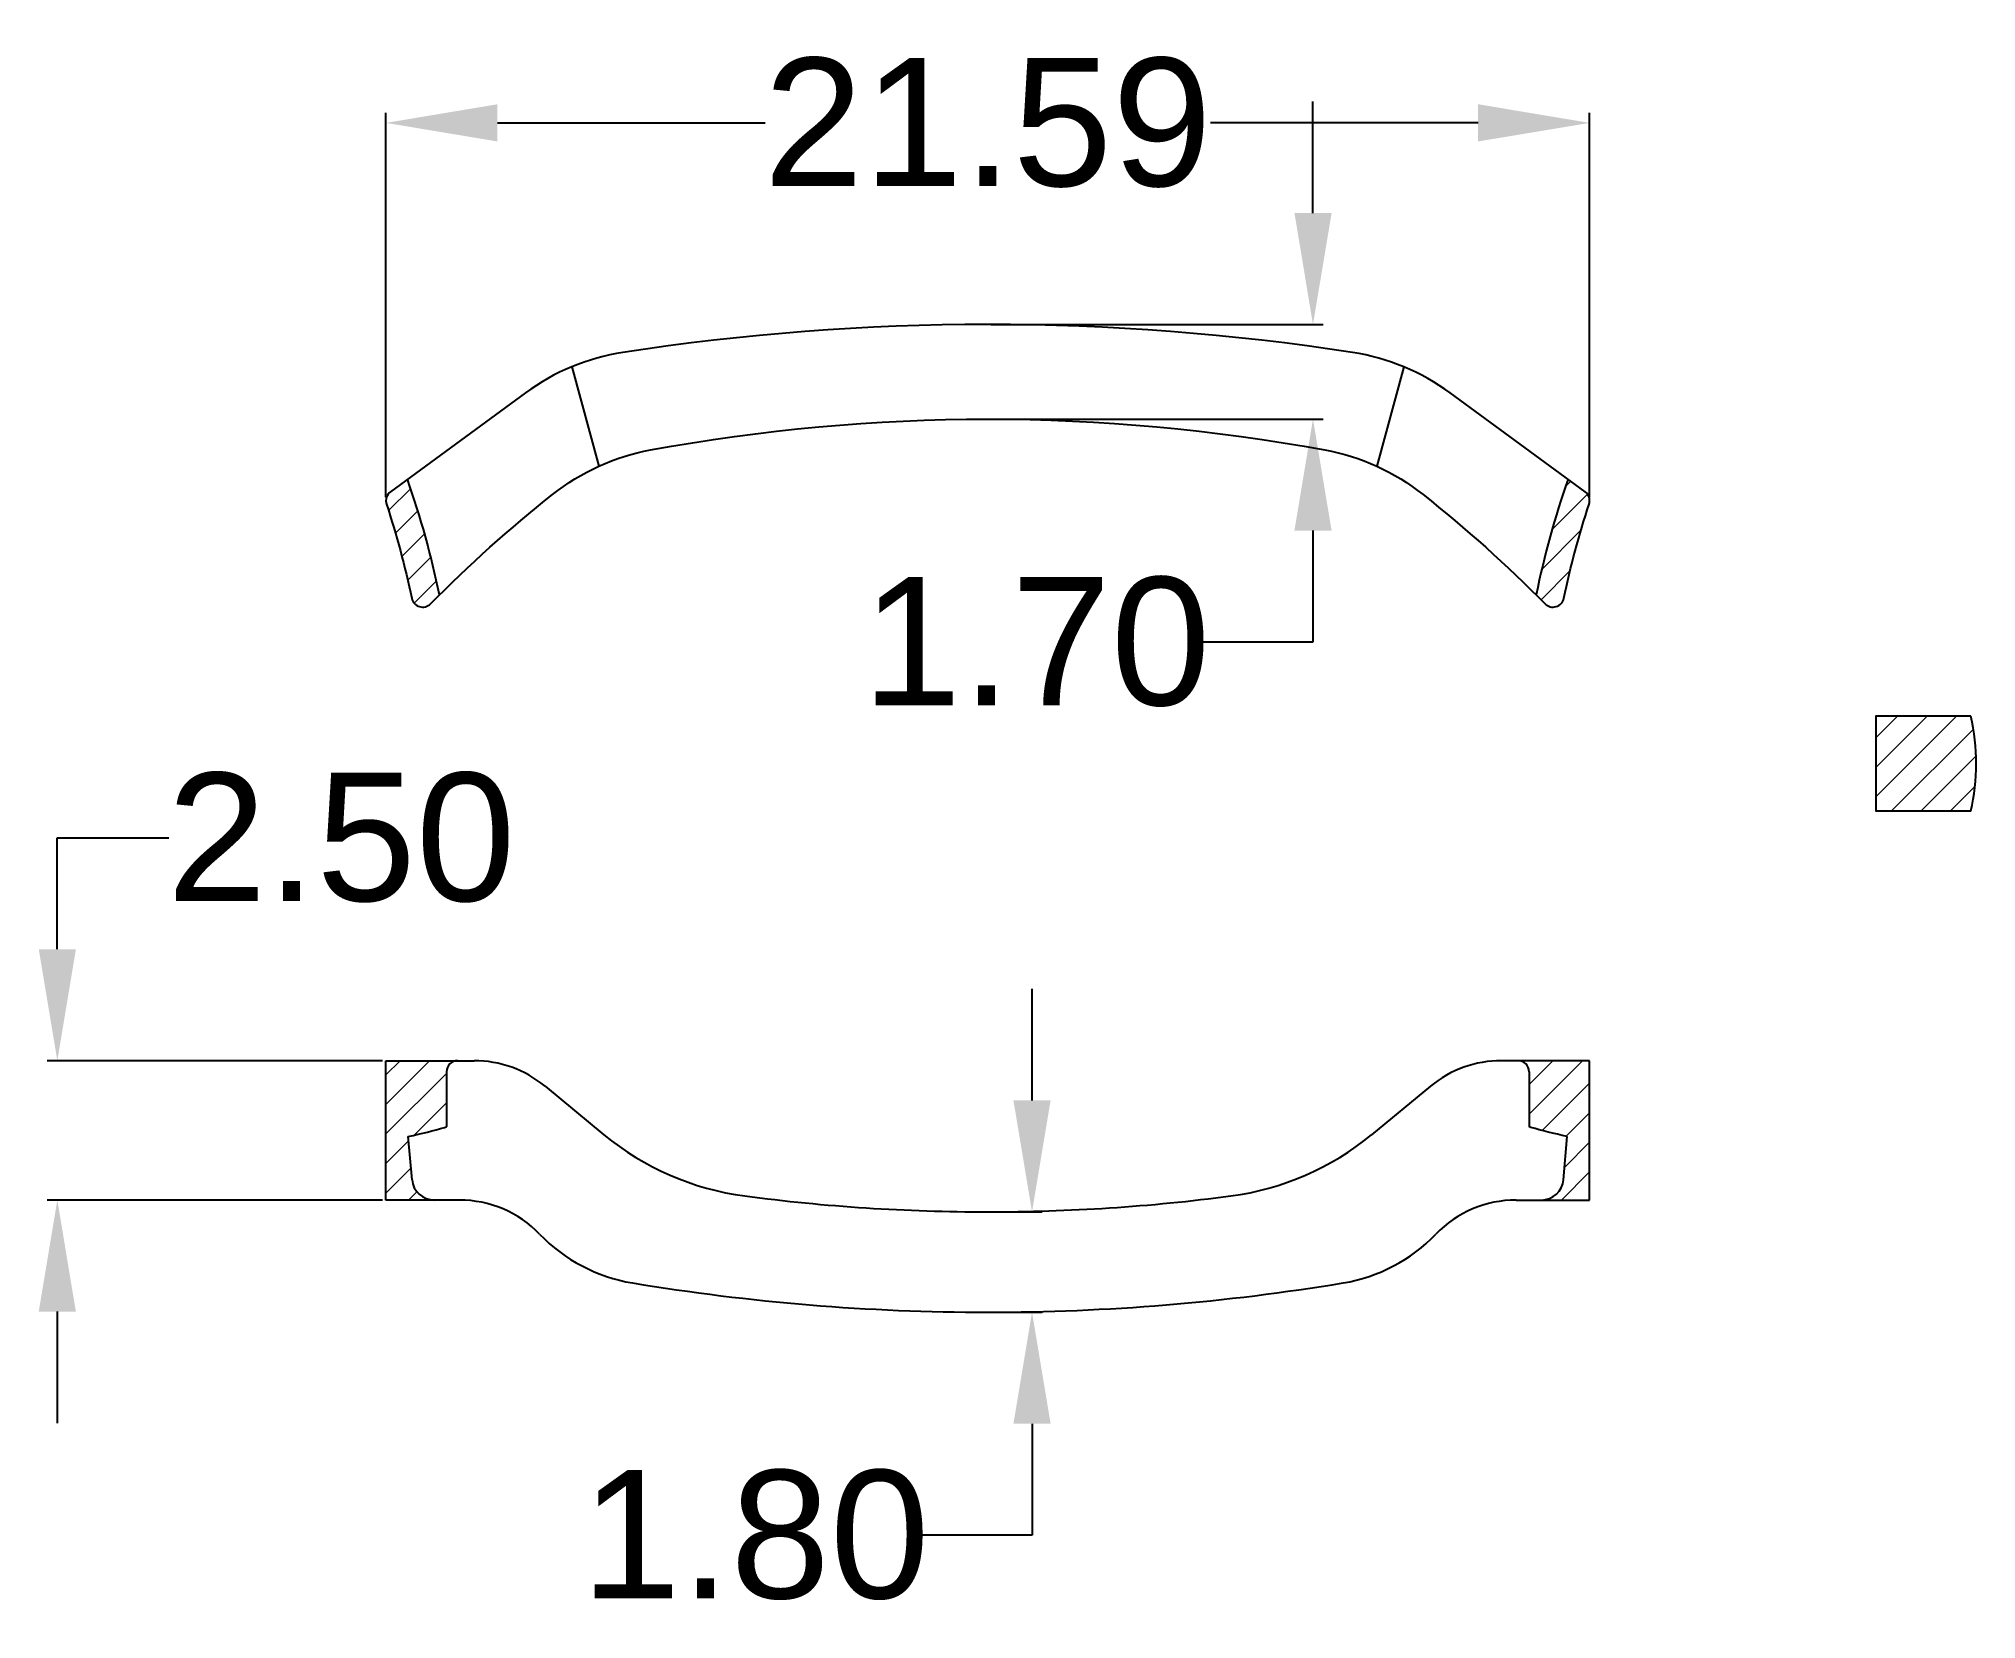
# Model space of a CAD drawing. Header units: millimetres. Extents: x 2672.9 to 2707.6, y 1269.9 to 1298.3.
import ezdxf

# ---------------------------------------------------------------- set-up
doc = ezdxf.new("R2010")
doc.units = ezdxf.units.MM
doc.styles.get("Standard").update_dxf_attribs({"font": 'arial.ttf'})
doc.dimstyles.new('Standard$0', dxfattribs={"dimtxt": 2.3, "dimasz": 2, "dimexe": 1, "dimexo": 1, "dimgap": 1, "dimtad": 0, "dimtih": 1, "dimtoh": 1, "dimdec": 1, "dimzin": 0, "dimdsep": 46, "dimtxsty": 'Standard', "dimcen": 0, "dimclrd": 4, "dimclre": 4, "dimclrt": 4, "dimadec": 1, "dimazin": 0, "dimtfac": 1, "dimtdec": 1, "dimtofl": 0, "dimtmove": 0, "dimatfit": 0, "dimfxl": 1, "dimtolj": 1, "dimtzin": 0, "dimarcsym": 0})
pattern_1 = [(45, (-1548.65404, 2581.67328), (-0.265165043, 0.265165043), [])]

# ---------------------------------------------------------------- blocks, each defined once
blk = doc.blocks.new('*D6')
at = {"color": 0, "lineweight": -2, "transparency": 16777216}
for p, q in [((2679.116, 1290.056), (2679.116, 1296.952)), ((2700.71, 1290.056), (2700.71, 1296.952)), ((2681.116, 1296.772), (2685.92, 1296.772)), ((2698.71, 1296.772), (2693.906, 1296.772))]:
    blk.add_line(p, q, dxfattribs=at)
at = {"color": 0, "transparency": 16777216}
for points in [[(2681.116, 1297.106), (2681.116, 1296.439), (2679.116, 1296.772)], [(2698.71, 1297.106), (2698.71, 1296.439), (2700.71, 1296.772)]]:
    blk.add_solid(points, dxfattribs=at)
at = {"layer": 'Defpoints', "color": 0, "transparency": 16777216}
for p in [(2700.71, 1296.772), (2679.116, 1289.993), (2700.71, 1289.993)]:
    blk.add_point(p, dxfattribs=at)
at = {"color": 0, "lineweight": 9, "transparency": 16777216, "insert": (2689.913, 1296.772), "char_height": 2.3, "attachment_point": 5}
blk.add_mtext('\\A1;21.59', dxfattribs=at)
blk = doc.blocks.new('*D7')
at = {"color": 0, "lineweight": -2, "transparency": 16777216}
for p, q in [((2695.747, 1295.155), (2695.747, 1297.155)), ((2689.975, 1293.155), (2695.927, 1293.155)), ((2689.975, 1291.457), (2695.927, 1291.457)), ((2695.747, 1289.457), (2695.747, 1287.457)), ((2695.747, 1287.457), (2693.747, 1287.457))]:
    blk.add_line(p, q, dxfattribs=at)
at = {"color": 0, "transparency": 16777216}
for points in [[(2695.414, 1295.155), (2696.081, 1295.155), (2695.747, 1293.155)], [(2695.414, 1289.457), (2696.081, 1289.457), (2695.747, 1291.457)]]:
    blk.add_solid(points, dxfattribs=at)
at = {"layer": 'Defpoints', "color": 0, "transparency": 16777216}
for p in [(2689.913, 1293.155), (2689.913, 1291.457), (2695.747, 1291.457)]:
    blk.add_point(p, dxfattribs=at)
at = {"color": 0, "lineweight": 9, "transparency": 16777216, "insert": (2690.782, 1287.457), "char_height": 2.3, "attachment_point": 5}
blk.add_mtext('\\A1;1.70', dxfattribs=at)
blk = doc.blocks.new('*D8')
at = {"color": 0, "lineweight": -2, "transparency": 16777216}
for p, q in [((2690.707, 1279.233), (2690.707, 1281.233)), ((2689.975, 1277.233), (2690.887, 1277.233)), ((2689.975, 1275.433), (2690.887, 1275.433)), ((2690.707, 1273.433), (2690.707, 1271.433)), ((2690.707, 1271.433), (2688.707, 1271.433))]:
    blk.add_line(p, q, dxfattribs=at)
at = {"color": 0, "transparency": 16777216}
for points in [[(2690.373, 1279.233), (2691.04, 1279.233), (2690.707, 1277.233)], [(2690.373, 1273.433), (2691.04, 1273.433), (2690.707, 1275.433)]]:
    blk.add_solid(points, dxfattribs=at)
at = {"layer": 'Defpoints', "color": 0, "transparency": 16777216}
for p in [(2689.913, 1277.233), (2689.913, 1275.433), (2690.707, 1275.433)]:
    blk.add_point(p, dxfattribs=at)
at = {"color": 0, "lineweight": 9, "transparency": 16777216, "insert": (2685.742, 1271.433), "char_height": 2.3, "attachment_point": 5}
blk.add_mtext('\\A1;1.80', dxfattribs=at)
blk = doc.blocks.new('*D9')
at = {"color": 0, "lineweight": -2, "transparency": 16777216}
for p, q in [((2673.221, 1281.945), (2673.221, 1283.945)), ((2673.221, 1283.945), (2675.221, 1283.945)), ((2679.053, 1279.945), (2673.041, 1279.945)), ((2679.053, 1277.445), (2673.041, 1277.445)), ((2673.221, 1275.445), (2673.221, 1273.445))]:
    blk.add_line(p, q, dxfattribs=at)
at = {"color": 0, "transparency": 16777216}
for points in [[(2672.888, 1281.945), (2673.554, 1281.945), (2673.221, 1279.945)], [(2672.888, 1275.445), (2673.554, 1275.445), (2673.221, 1277.445)]]:
    blk.add_solid(points, dxfattribs=at)
at = {"layer": 'Defpoints', "color": 0, "transparency": 16777216}
for p in [(2673.221, 1279.945), (2679.116, 1279.945), (2679.116, 1277.445)]:
    blk.add_point(p, dxfattribs=at)
at = {"color": 0, "lineweight": 9, "transparency": 16777216, "insert": (2678.314, 1283.945), "char_height": 2.3, "attachment_point": 5}
blk.add_mtext('\\A1;2.50', dxfattribs=at)

msp = doc.modelspace()

# ---------------------------------------------------------------- hatches: boundary and pattern name
at = {"lineweight": 9}
h = msp.add_hatch(dxfattribs=at)
h.set_pattern_fill('ANSI31', color=1, scale=3, style=0)
h.set_pattern_definition(pattern_1)
h.paths.add_polyline_path([(2679.503, 1290.378), (2679.198, 1290.155, 0.324578), (2679.126, 1289.931, -0.027631), (2679.578, 1288.243, 0.597852), (2679.916, 1288.143, -0.00232), (2680.076, 1288.304, 0.032996)])
h = msp.add_hatch(dxfattribs=at)
h.set_pattern_fill('ANSI31', color=1, scale=3, style=0)
h.set_pattern_definition(pattern_1)
h.paths.add_polyline_path([(2699.75, 1288.304, -0.00232), (2699.91, 1288.143, 0.597852), (2700.248, 1288.243, -0.027631), (2700.7, 1289.931, 0.324578), (2700.628, 1290.155), (2700.323, 1290.378, 0.032996)])
h = msp.add_hatch(dxfattribs=at)
h.set_pattern_fill('ANSI31', color=1, scale=3, style=0)
h.set_pattern_definition(pattern_1)
h.paths.add_polyline_path([(2705.846, 1284.426), (2707.546, 1284.426, 0.117647), (2707.546, 1286.126), (2705.846, 1286.126)])
h = msp.add_hatch(dxfattribs=at)
h.set_pattern_fill('ANSI31', color=1, scale=3, style=0)
h.set_pattern_definition(pattern_1)
edge = h.paths.add_edge_path()
edge.add_line((2679.116, 1277.445), (2679.983, 1277.445))
edge.add_arc((2679.983, 1277.845), 0.4, 185, 270, ccw=False)
edge.add_line((2679.584, 1277.81), (2679.516, 1278.586))
edge.add_spline(control_points=[(2679.516, 1278.586), (2679.76, 1278.638), (2679.978, 1278.692), (2680.179, 1278.751), (2680.191, 1278.755), (2680.202, 1278.758)], knot_values=[1.48388, 1.48388, 1.48388, 1.48388, 3.20588, 3.20588, 3.31128, 3.31128, 3.31128, 3.31128], degree=3, periodic=0)
edge.add_line((2680.203, 1278.758), (2680.203, 1279.745))
edge.add_arc((2680.403, 1279.745), 0.2, 90, 180, ccw=False)
edge.add_line((2680.403, 1279.945), (2679.116, 1279.945))
edge.add_line((2679.116, 1279.945), (2679.116, 1277.445))
h = msp.add_hatch(dxfattribs=at)
h.set_pattern_fill('ANSI31', color=1, scale=3, style=0)
h.set_pattern_definition(pattern_1)
edge = h.paths.add_edge_path()
edge.add_line((2700.71, 1279.945), (2699.423, 1279.945))
edge.add_arc((2699.423, 1279.745), 0.2, 0, 90, ccw=False)
edge.add_line((2699.623, 1279.745), (2699.623, 1278.758))
edge.add_spline(control_points=[(2699.624, 1278.758), (2699.635, 1278.755), (2699.646, 1278.751), (2699.847, 1278.692), (2700.066, 1278.638), (2700.309, 1278.586)], knot_values=[1.48388, 1.48388, 1.48388, 1.48388, 1.58928, 1.58928, 3.31128, 3.31128, 3.31128, 3.31128], degree=3, periodic=0)
edge.add_line((2700.309, 1278.586), (2700.241, 1277.81))
edge.add_arc((2699.843, 1277.845), 0.4, 270, 355, ccw=False)
edge.add_line((2699.843, 1277.445), (2700.71, 1277.445))
edge.add_line((2700.71, 1277.445), (2700.71, 1279.945))

# ---------------------------------------------------------------- linework, layer by layer
for p, q in [((2679.116, 1279.945), (2680.698, 1279.945)), ((2679.116, 1277.445), (2679.116, 1279.945)), ((2700.71, 1279.945), (2699.128, 1279.945)), ((2700.71, 1277.445), (2700.71, 1279.945)), ((2680.203, 1279.745), (2680.203, 1278.758)), ((2681.97, 1279.489), (2683.027, 1278.617)), ((2697.856, 1279.489), (2696.799, 1278.617)), ((2699.623, 1279.745), (2699.623, 1278.758)), ((2679.584, 1277.81), (2679.516, 1278.586)), ((2700.241, 1277.81), (2700.309, 1278.586)), ((2680.435, 1277.445), (2679.116, 1277.445)), ((2699.391, 1277.445), (2700.71, 1277.445))]:
    msp.add_line(p, q)
for points in [[(2696.457, 1292.652, 0.076903), (2683.368, 1292.652, 0.120227), (2681.617, 1291.926), (2679.198, 1290.155, 0.324578), (2679.126, 1289.931, -0.027631), (2679.578, 1288.243, 0.597852), (2679.916, 1288.143, -0.030111), (2682.105, 1290.104, -0.122628), (2683.865, 1290.904, -0.091401), (2695.961, 1290.904, -0.122628), (2697.721, 1290.104, -0.030111), (2699.91, 1288.143, 0.597852), (2700.248, 1288.243, -0.027631), (2700.7, 1289.931, 0.324578), (2700.628, 1290.155), (2698.209, 1291.926, 0.120227)], [(2707.546, 1286.126), (2705.846, 1286.126), (2705.846, 1284.426), (2707.546, 1284.426, 0.117647)]]:
    msp.add_lwpolyline(points, format="xyb", close=True)
for points in [[(2682.449, 1292.394), (2682.936, 1290.612)], [(2697.377, 1292.394), (2696.89, 1290.612)]]:
    msp.add_lwpolyline(points)
for points in [[(2680.076, 1288.304, 0.032996), (2679.503, 1290.378)], [(2700.323, 1290.378, 0.032996), (2699.75, 1288.304)]]:
    msp.add_lwpolyline(points, format="xyb")
for centre, radius, start, end in [((2680.403, 1279.745), 0.2, 90, 180), ((2680.698, 1277.945), 2, 50.516, 90), ((2699.128, 1277.945), 2, 90, 129.484), ((2699.423, 1279.745), 0.2, 0, 90), ((2686.207, 1282.476), 5, 230.516, 262.4886), ((2693.619, 1282.476), 5, 277.5114, 309.484), ((2679.983, 1277.845), 0.4, 185, 270), ((2699.843, 1277.845), 0.4, 270, 355), ((2680.435, 1275.445), 2, 44.0045, 90), ((2689.913, 1310.585), 33.352, 262.4886, 270), ((2689.913, 1310.585), 33.352, 270, 277.5114), ((2699.391, 1275.445), 2, 90, 135.9955), ((2684.031, 1278.918), 3, 224.0045, 260.5635), ((2695.795, 1278.918), 3, 279.4365, 315.9955), ((2689.913, 1314.307), 38.874, 260.5635, 270), ((2689.913, 1314.307), 38.874, 270, 279.4365)]:
    msp.add_arc(centre, radius, start, end)
for points in [[(2679.516, 1278.586, 0), (2679.76, 1278.638, 0), (2679.978, 1278.692, 0), (2680.179, 1278.751, 0), (2680.191, 1278.755, 0), (2680.202, 1278.758, 0)], [(2700.309, 1278.586, 0), (2700.066, 1278.638, 0), (2699.847, 1278.692, 0), (2699.646, 1278.751, 0), (2699.635, 1278.755, 0), (2699.624, 1278.758, 0)]]:
    msp.add_open_spline(points, degree=3, knots=[1.48388, 1.48388, 1.48388, 1.48388, 3.20588, 3.20588, 3.31128, 3.31128, 3.31128, 3.31128])

# ---------------------------------------------------------------- dimensions: what is measured, and where the dimension line sits
at = {"color": 3, "lineweight": 9}
dim = msp.add_linear_dim(base=(2700.71, 1296.772), p1=(2679.116, 1289.993), p2=(2700.71, 1289.993), dimstyle='Standard$0', override={"dimexe": 0.18, "dimexo": 0.0625, "dimgap": 0.09, "dimdec": 2, "dimcen": 0.09, "dimclrd": 0, "dimclre": 0, "dimclrt": 0, "dimtdec": 2, "dimatfit": 3, "dimfxl": 1.25}, dxfattribs=at)
dim.commit()
dim.dimension.update_dxf_attribs({"geometry": '*D6', "text_midpoint": (2689.913, 1296.772)})
for base, p1, p2, picture, middle in [((2695.747, 1291.457), (2689.913, 1293.155), (2689.913, 1291.457), '*D7', (2690.782, 1287.457)), ((2673.221, 1279.945), (2679.116, 1277.445), (2679.116, 1279.945), '*D9', (2678.314, 1283.945))]:
    dim = msp.add_linear_dim(base=base, p1=p1, p2=p2, angle=90, dimstyle='Standard$0', override={"dimexe": 0.18, "dimexo": 0.0625, "dimgap": 0.09, "dimdec": 2, "dimcen": 0.09, "dimclrd": 0, "dimclre": 0, "dimclrt": 0, "dimtdec": 2, "dimatfit": 3, "dimfxl": 1.25}, dxfattribs=at)
    dim.commit()
    dim.dimension.update_dxf_attribs({"geometry": picture, "text_midpoint": middle, "dimtype": 160})
dim = msp.add_linear_dim(base=(2690.707, 1275.433), p1=(2689.913, 1277.233), p2=(2689.913, 1275.433), angle=90, dimstyle='Standard$0', override={"dimexe": 0.18, "dimexo": 0.0625, "dimgap": 0.09, "dimdec": 2, "dimcen": 0.09, "dimclrd": 0, "dimclre": 0, "dimclrt": 0, "dimtdec": 2, "dimatfit": 3, "dimfxl": 1.25}, dxfattribs=at)
dim.commit()
dim.dimension.update_dxf_attribs({"geometry": '*D8', "text_midpoint": (2685.742, 1271.433)})

doc.saveas('drawing.dxf')
